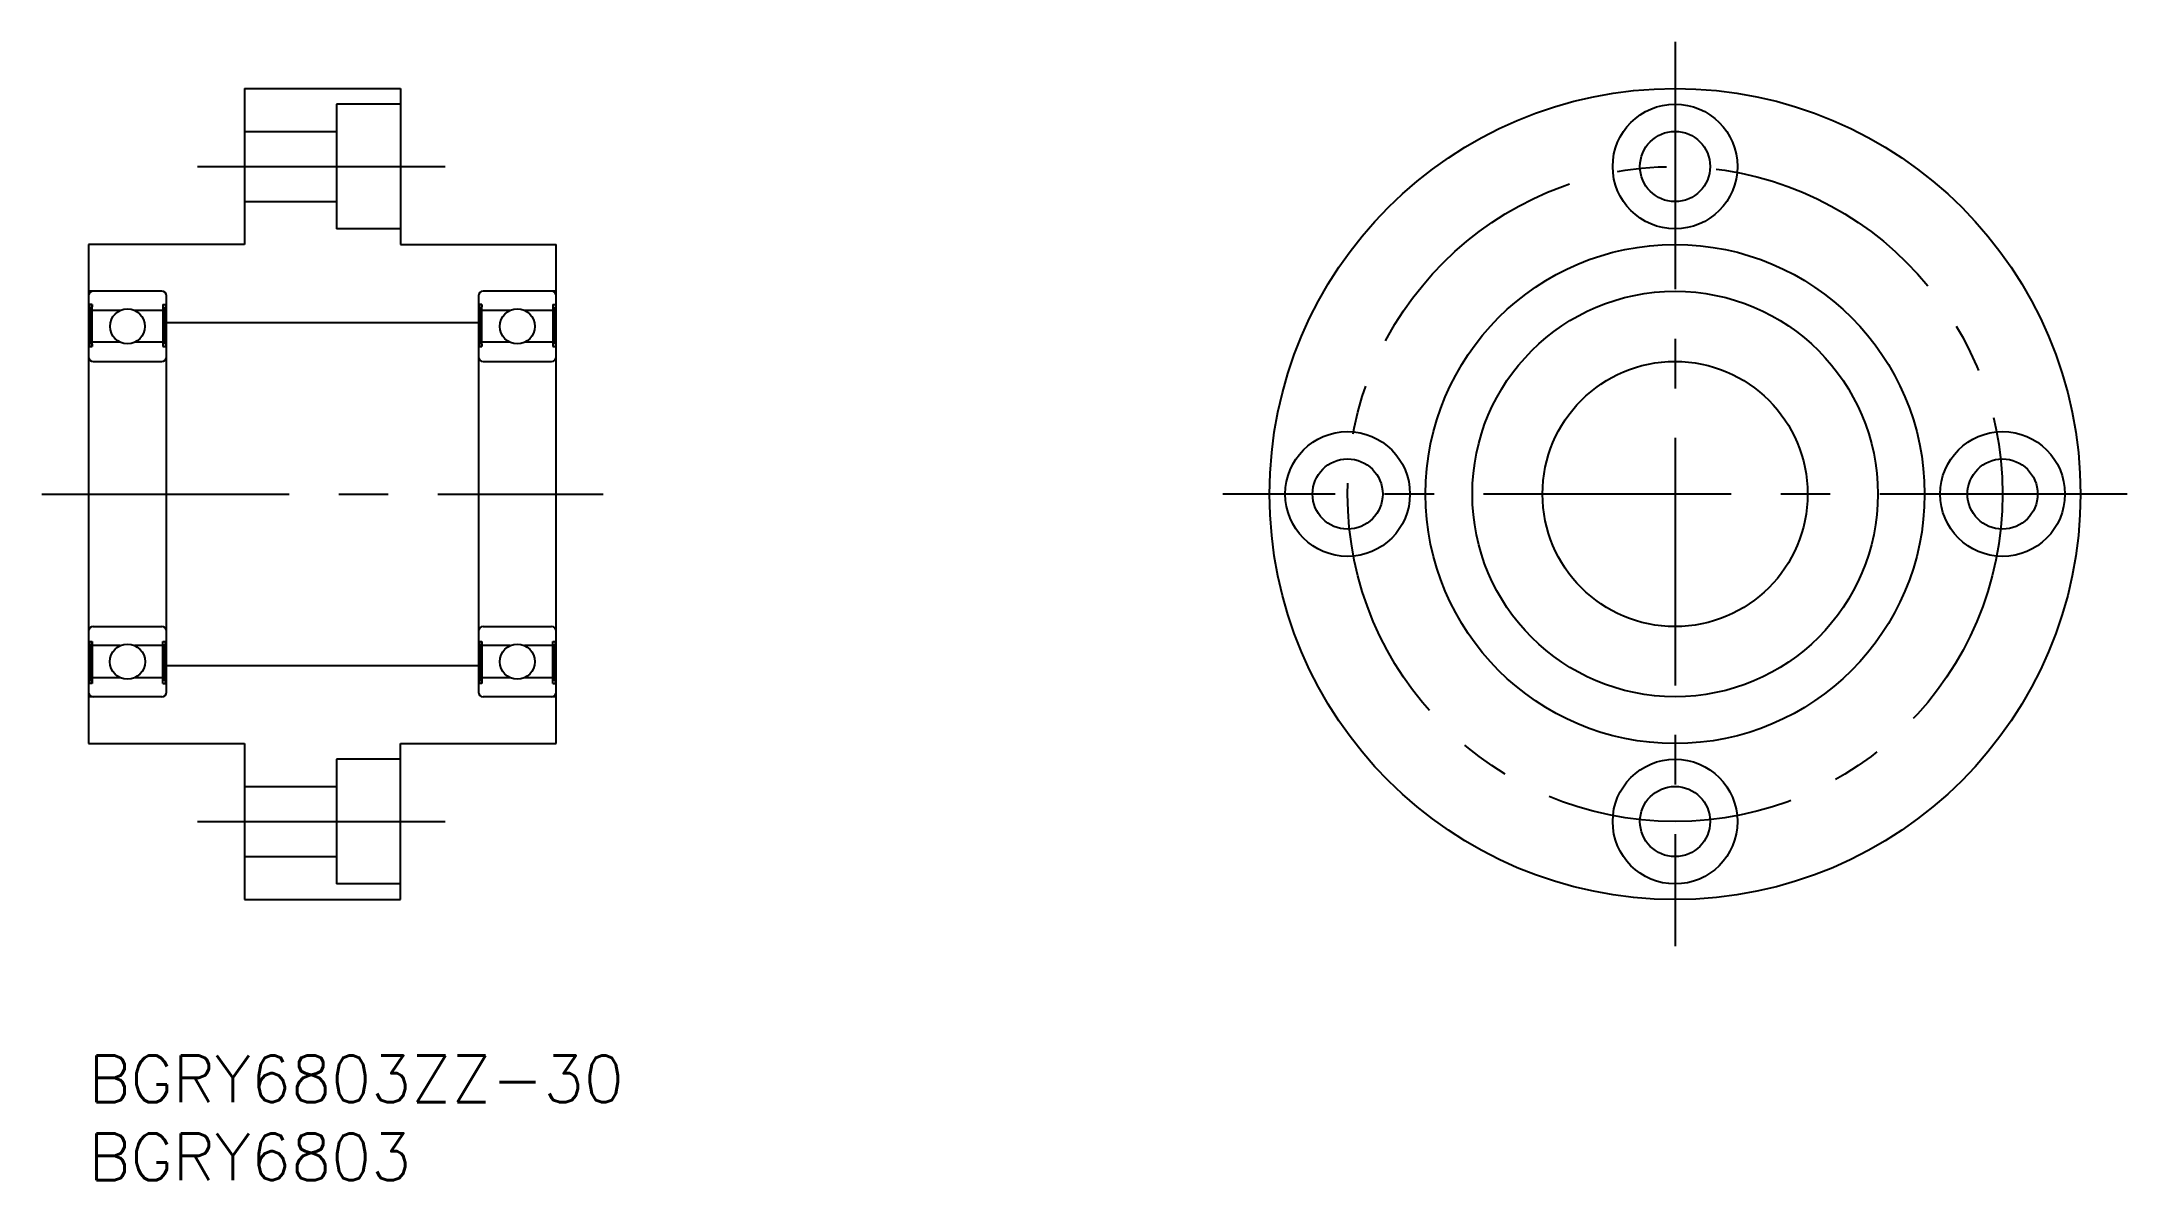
# Model space of a CAD drawing. Extents: x -3 to 131, y -8 to 65.
import ezdxf

# ---------------------------------------------------------------- set-up
doc = ezdxf.new("R2010")
doc.units = 0
doc.header["$LTSCALE"] = 0.5
doc.linetypes.add('CENTER', pattern=[50.8, 31.75, -6.35, 6.35, -6.35])
for name, color, linetype in [('MSM_CENTER', 1, 'CENTER'), ('MSM_CONTINUOUS', 7, 'CONTINUOUS'), ('MSM_NARROW', 5, 'CONTINUOUS'), ('MSM_PART_NUMBER', 7, 'CONTINUOUS')]:
    doc.layers.add(name, color=color, linetype=linetype)
doc.styles.get("Standard").update_dxf_attribs({"font": 'txt.shx', "height": 3, "bigfont": 'bigfont.shx'})

# ---------------------------------------------------------------- blocks, each defined once
blk = doc.blocks.new('*U7')
at = {"layer": 'MSM_PART_NUMBER'}
blk.add_text('BGRY6803ZZ-30', height=3, dxfattribs=at).set_placement((0, -3))
blk = doc.blocks.new('*U8')
at = {"layer": 'MSM_PART_NUMBER'}
blk.add_text('BGRY6803', height=3, dxfattribs=at).set_placement((0, -8))

msp = doc.modelspace()

# ---------------------------------------------------------------- linework, layer by layer
at = {"layer": 'MSM_CENTER'}
for p, q in [((101.74, 65), (101.74, 7)), ((7, 57), (23, 57)), ((-3, 36), (33, 36)), ((130.74, 36), (72.74, 36)), ((7, 15), (23, 15))]:
    msp.add_line(p, q, dxfattribs=at)
msp.add_circle((101.74, 36), 21, dxfattribs=at)
at = {"layer": 'MSM_CONTINUOUS'}
for p, q in [((10, 62), (20, 62)), ((10, 62), (10, 52)), ((20, 62), (20, 52)), ((15.9, 61), (15.9, 53)), ((20, 61), (15.9, 61)), ((10, 59.25), (15.9, 59.25)), ((10, 54.75), (15.9, 54.75)), ((20, 53), (15.9, 53)), ((10, 52), (0, 52)), ((0, 52), (0, 20)), ((20, 52), (30, 52)), ((30, 20), (30, 52)), ((4.7, 49), (0, 49)), ((0.23, 48.15), (0, 48.15)), ((0.06, 45.45), (0.06, 48.15)), ((0.23, 45.45), (0.23, 48.15)), ((4.77, 48.15), (4.77, 45.45)), ((4.77, 48.15), (5, 48.15)), ((4.94, 48.15), (4.94, 45.45)), ((5, 23.3), (5, 48.7)), ((25, 48.7), (25, 23.3)), ((25.23, 48.15), (25, 48.15)), ((25.06, 45.45), (25.06, 48.15)), ((25.23, 45.45), (25.23, 48.15)), ((30, 49), (25.3, 49)), ((29.77, 48.15), (29.77, 45.45)), ((29.77, 48.15), (30, 48.15)), ((29.94, 48.15), (29.94, 45.45)), ((0.23, 47.78), (2.04, 47.78)), ((2.96, 47.78), (4.77, 47.78)), ((5, 47), (25, 47)), ((25.23, 47.78), (27.04, 47.78)), ((27.96, 47.78), (29.77, 47.78)), ((2.04, 45.73), (0.23, 45.73)), ((4.77, 45.73), (2.96, 45.73)), ((27.04, 45.73), (25.23, 45.73)), ((29.77, 45.73), (27.96, 45.73)), ((0, 45.45), (0.23, 45.45)), ((0.3, 44.5), (4.7, 44.5)), ((4.77, 45.45), (5, 45.45)), ((25, 45.45), (25.23, 45.45)), ((25.3, 44.5), (29.7, 44.5)), ((29.77, 45.45), (30, 45.45)), ((0.3, 27.5), (4.7, 27.5)), ((25.3, 27.5), (29.7, 27.5)), ((0, 26.55), (0.23, 26.55)), ((0.06, 26.55), (0.06, 23.85)), ((0.23, 26.55), (0.23, 23.85)), ((2.04, 26.28), (0.23, 26.28)), ((4.77, 26.28), (2.96, 26.28)), ((4.77, 26.55), (5, 26.55)), ((4.77, 23.85), (4.77, 26.55)), ((4.94, 23.85), (4.94, 26.55)), ((25, 26.55), (25.23, 26.55)), ((25.06, 26.55), (25.06, 23.85)), ((25.23, 26.55), (25.23, 23.85)), ((27.04, 26.28), (25.23, 26.28)), ((29.77, 26.28), (27.96, 26.28)), ((29.77, 26.55), (30, 26.55)), ((29.77, 23.85), (29.77, 26.55)), ((29.94, 23.85), (29.94, 26.55)), ((0.23, 24.23), (2.04, 24.23)), ((2.96, 24.23), (4.77, 24.23)), ((5, 25), (25, 25)), ((25.23, 24.23), (27.04, 24.23)), ((27.96, 24.23), (29.77, 24.23)), ((0.23, 23.85), (0, 23.85)), ((4.7, 23), (0, 23)), ((4.77, 23.85), (5, 23.85)), ((25.23, 23.85), (25, 23.85)), ((30, 23), (25.3, 23)), ((29.77, 23.85), (30, 23.85)), ((0, 20), (10, 20)), ((10, 20), (10, 10)), ((15.9, 19), (15.9, 11)), ((20, 19), (15.9, 19)), ((20, 20), (30, 20)), ((20, 10), (20, 20)), ((10, 17.25), (15.9, 17.25)), ((10, 12.75), (15.9, 12.75)), ((20, 11), (15.9, 11)), ((10, 10), (20, 10))]:
    msp.add_line(p, q, dxfattribs=at)
for centre, radius in [((101.74, 36), 26), ((101.74, 57), 4), ((101.74, 57), 2.25), ((101.74, 36), 16), ((101.74, 36), 13), ((2.5, 46.75), 1.12), ((27.5, 46.75), 1.12), ((101.74, 36), 8.5), ((80.74, 36), 4), ((122.74, 36), 4), ((80.74, 36), 2.25), ((122.74, 36), 2.25), ((2.5, 25.25), 1.13), ((27.5, 25.25), 1.13), ((101.74, 15), 4), ((101.74, 15), 2.25)]:
    msp.add_circle(centre, radius, dxfattribs=at)
for centre, start, end in [((0.3, 48.7), 90, 180), ((4.7, 48.7), 0, 90), ((25.3, 48.7), 90, 180), ((29.7, 48.7), 0, 90), ((0.3, 44.8), 180, 270), ((4.7, 44.8), 270, 0), ((25.3, 44.8), 180, 270), ((29.7, 44.8), 270, 0), ((0.3, 27.2), 90, 180), ((4.7, 27.2), 0, 90), ((25.3, 27.2), 90, 180), ((29.7, 27.2), 0, 90), ((0.3, 23.3), 180, 270), ((4.7, 23.3), 270, 0), ((25.3, 23.3), 180, 270), ((29.7, 23.3), 270, 0)]:
    msp.add_arc(centre, 0.3, start, end, dxfattribs=at)
at = {"layer": 'MSM_NARROW'}
for p, q in [((0.06, 48.15), (0.23, 45.45)), ((0.23, 48.15), (0.06, 45.45)), ((4.77, 48.15), (4.94, 45.45)), ((4.94, 48.15), (4.77, 45.45)), ((25.06, 48.15), (25.23, 45.45)), ((25.23, 48.15), (25.06, 45.45)), ((29.77, 48.15), (29.94, 45.45)), ((29.94, 48.15), (29.77, 45.45)), ((0.06, 23.85), (0.23, 26.55)), ((0.23, 23.85), (0.06, 26.55)), ((4.77, 23.85), (4.94, 26.55)), ((4.94, 23.85), (4.77, 26.55)), ((25.06, 23.85), (25.23, 26.55)), ((25.23, 23.85), (25.06, 26.55)), ((29.77, 23.85), (29.94, 26.55)), ((29.94, 23.85), (29.77, 26.55))]:
    msp.add_line(p, q, dxfattribs=at)

# ---------------------------------------------------------------- block references
at = {"layer": 'MSM_CONTINUOUS'}
for name in ['*U7', '*U8']:
    msp.add_blockref(name, (0, 0), dxfattribs=at)

doc.saveas('drawing.dxf')
